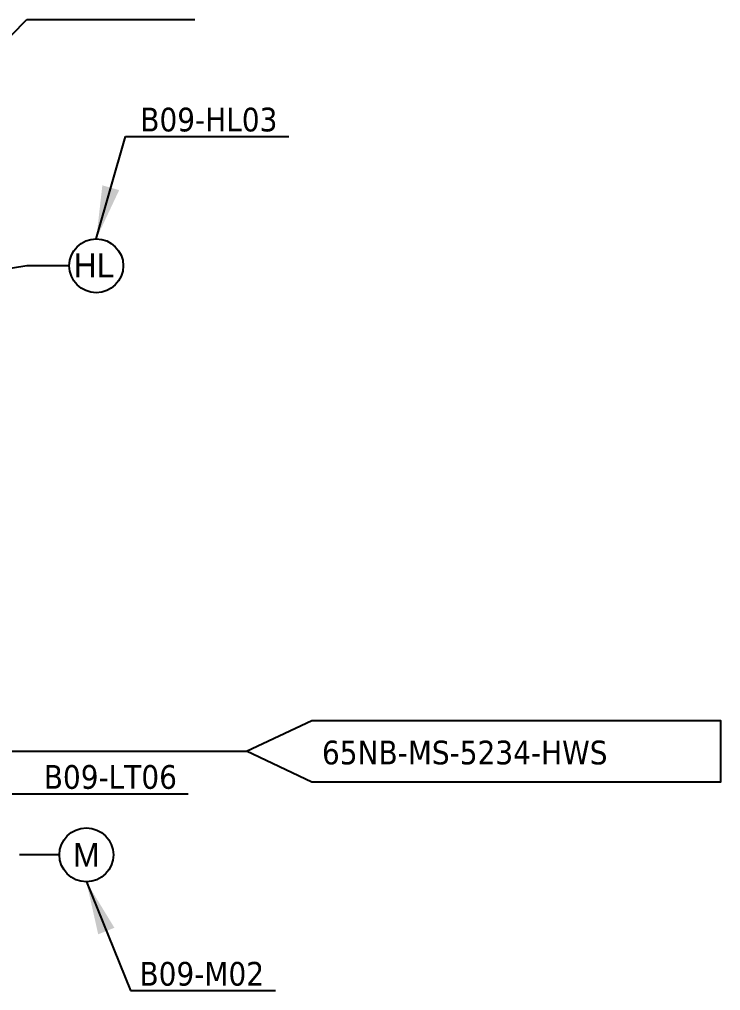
# Model space of a CAD drawing. Header units: millimetres. Extents: x 24306 to 29428, y 5751 to 9375.
# Drawn here: x 26651.7 to 26981.8, y 8335.6 to 8792.9 of the extents above; entities that cross this region are included whole.
import ezdxf

# ---------------------------------------------------------------- set-up
doc = ezdxf.new("R2010")
doc.units = ezdxf.units.MM
doc.layers.add('HW LINE', color=1, linetype='Continuous')
doc.layers.add('Reference', color=6, linetype='Continuous')
doc.dimstyles.new('ISO-25', dxfattribs={"dimtxt": 2.5, "dimasz": 2.5, "dimexe": 1.25, "dimexo": 0.625, "dimtad": 1, "dimtxsty": 'Standard', "dimcen": 2.5, "dimadec": 0, "dimazin": 0, "dimtfac": 1, "dimtmove": 0, "dimatfit": 3, "dimfxl": 1, "dimarcsym": 0})

msp = doc.modelspace()

# ---------------------------------------------------------------- linework, layer by layer
for p, q in [((26655.2, 8676.92), (26608.57, 8669.11)), ((26675.18, 8676.92), (26655.2, 8676.92)), ((26670.53, 8399.47), (26651.7, 8399.47))]:
    msp.add_line(p, q)
for centre in [(26687.87, 8676.92), (26683.22, 8399.47)]:
    msp.add_circle(centre, 12.69)
at = {"layer": 'HW LINE'}
msp.add_line((26602.67, 8448.24), (26758.54, 8448.24), dxfattribs=at)
at = {"layer": 'Reference'}
msp.add_lwpolyline([(26789.33, 8462.8), (26981.8, 8462.8), (26981.8, 8433.69), (26789.33, 8433.69), (26758.54, 8448.24)], close=True, dxfattribs=at)

# ---------------------------------------------------------------- texts
at = {"width": 777.1843}
for s, insert, char_height, attachment_point in [('{\\fTahoma|b0|i0|c0|p34;B09-HL03}', (26773.16, 8751.35), 11.1664, 3), ('HL', (26696.38, 8682.7), 11.166, 3), ('{\\fTahoma|b0|i0|c0|p34;B09-LT06}', (26725.85, 8441.76), 11.1664, 3), ('M', (26676.96, 8405.08), 11.17, 1), ('{\\fTahoma|b0|i0|c0|p34;B09-M02}', (26766.88, 8349.06), 11.1664, 3)]:
    msp.add_mtext(s, dxfattribs=dict(at, insert=insert, char_height=char_height, attachment_point=attachment_point))
at = {"insert": (26794.12, 8453.27), "char_height": 11.1664, "attachment_point": 1}
msp.add_mtext_dynamic_manual_height_columns('{\\fTahoma|b0|i0|c0|p34;65NB-MS-5234-HWS}', width=282.3154, gutter_width=8.96, heights=[0], dxfattribs=at)

# ---------------------------------------------------------------- leaders
at = {"linetype": 'Continuous', "lineweight": -3}
for points in [[(26608.01, 8745.05), (26655.25, 8792.92), (26734.34, 8792.92)], [(26687.87, 8689.61), (26701.56, 8737.85), (26778.52, 8737.85)], [(26550.56, 8440.58), (26620.12, 8428.26), (26731.21, 8428.26)], [(26683.22, 8386.78), (26703.94, 8335.56), (26772.24, 8335.56)]]:
    msp.add_leader(points, dimstyle='ISO-25', override={"dimscale": 10, "dimtad": 0}, dxfattribs=at)

doc.saveas('drawing.dxf')
